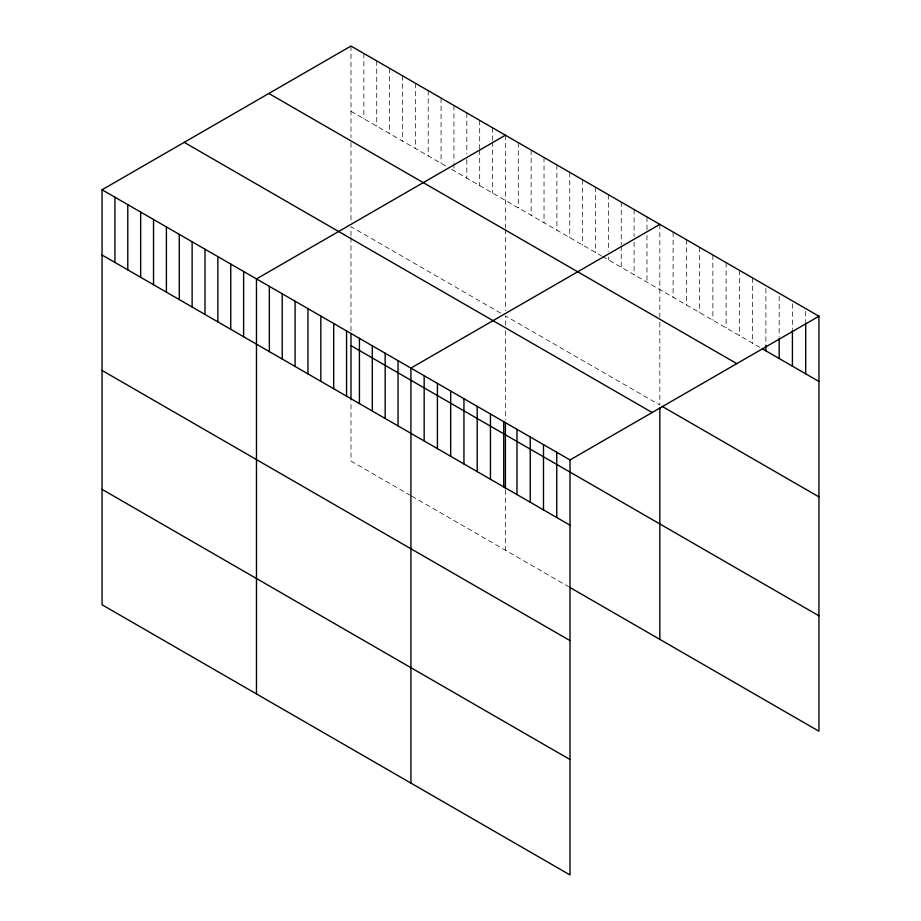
<?xml version="1.0" encoding="UTF-8"?>
<svg xmlns="http://www.w3.org/2000/svg" width="921" height="921" viewBox="0 0 921 921"><rect width="100%" height="100%" fill="white"/><g stroke="black" fill="none" stroke-linecap="round" stroke-linejoin="round"><path stroke-width="0.69" stroke-dasharray="4.61 3.45" d="M350.993 111.291L446.927 166.678M451.601 169.383L601.344 255.831M602.518 256.51L759.883 347.367M500.736 313.175L350.993 226.716L350.993 236.179M410.651 495.51L350.993 461.064L350.993 400.727M411.825 496.177L568.591 586.689M805.691 311.402L805.691 321.325M792.428 303.746L792.428 329.281M779.166 296.09L779.166 337.224M765.904 288.434L765.904 343.752M752.653 277.946L752.653 343.188M739.39 270.29L739.39 335.532M726.128 262.635L726.128 327.876M712.877 254.979L712.877 320.22M699.615 247.323L699.615 312.576M686.352 239.667L686.352 304.92M673.101 232.011L673.101 297.264M659.839 224.367L659.839 317.146M659.839 322.396L659.839 405.033L505.41 315.868L505.41 325.332M646.968 216.93L646.968 229.697M646.968 235.373L646.968 282.171M634.097 209.504L634.097 236.455M634.097 242.119L634.097 274.746M621.238 202.079L621.238 244.629M621.238 246.045L621.238 267.32M608.367 194.642L608.367 251.375M608.367 257.051L608.367 259.883M595.496 187.216L595.496 252.458M582.625 179.779L582.625 245.032M569.754 172.354L569.754 237.595M556.894 164.928L556.894 230.169M544.023 157.491L544.023 222.744M531.152 150.065L531.152 215.307M518.281 142.64L518.281 207.881M505.41 135.203L505.41 227.994M505.41 229.306L505.41 310.63M505.41 330.743L505.41 419.93M505.41 489.88L505.41 550.217M492.551 127.777L492.551 140.545M492.551 141.961L492.551 193.019M479.68 120.352L479.68 148.718M479.68 150.135L479.68 185.593M466.809 112.915L466.809 154.049M466.809 159.724L466.809 178.156M453.938 105.489L453.938 162.223M453.938 163.639L453.938 170.73M441.067 98.063L441.067 163.305M428.207 90.626L428.207 155.868M415.336 83.201L415.336 148.442M402.465 75.764L402.465 141.017M389.595 68.338L389.595 133.58M376.724 60.913L376.724 126.154M363.864 53.476L363.864 118.728M350.993 46.05L350.993 137.528M350.993 142.778L350.993 222.778M350.993 237.526L350.993 330.766"/><path stroke-width="1.38" d="M102.058 189.772L570.007 459.936L570.007 874.95L102.058 604.775L102.058 189.772L350.993 46.05L818.942 316.225L818.942 731.228L569.754 587.368M505.41 135.203L256.475 278.925L256.475 693.939M659.839 224.367L410.904 368.078L410.904 783.092M570.007 459.936L818.942 316.225M762.289 348.76L818.942 381.467M268.84 93.482L736.8 363.645M662.245 406.426L818.942 496.891M184.2 142.341L652.16 412.516M350.993 345.64L818.942 615.804M102.058 255.013L570.007 525.189M102.058 370.438L570.007 640.613M102.058 489.362L570.007 759.526M805.691 322.753L805.691 373.811M792.428 330.697L792.428 366.155M779.166 338.64L779.166 358.499M765.904 345.168L765.904 350.843M659.839 407.727L659.839 639.37M556.756 452.292L556.756 517.533M543.494 444.636L543.494 509.877M530.231 436.98L530.231 502.221M516.98 429.324L516.98 494.565M505.41 422.635L505.41 488.567M503.718 421.668L503.718 486.91M490.456 414.013L490.456 479.254M477.193 406.357L477.193 471.598M463.942 398.701L463.942 463.942M450.68 391.045L450.68 456.286M437.417 383.389L437.417 448.642M424.167 375.733L424.167 440.986M398.033 360.652L398.033 425.893M385.162 353.227L385.162 418.468M372.303 345.789L372.303 411.042M359.432 338.364L359.432 403.605M350.993 333.471L350.993 399.415M346.561 330.938L346.561 396.18M333.69 323.501L333.69 388.754M320.819 316.076L320.819 381.317M307.959 308.65L307.959 373.891M295.088 301.213L295.088 366.466M282.217 293.787L282.217 359.029M269.346 286.362L269.346 351.603M243.616 271.499L243.616 336.741M230.745 264.062L230.745 329.315M217.874 256.637L217.874 321.878M205.003 249.211L205.003 314.452M192.132 241.774L192.132 307.027M179.273 234.348L179.273 299.59M166.402 226.923L166.402 292.164M153.531 219.486L153.531 284.739M140.66 212.06L140.66 277.302M127.789 204.635L127.789 269.876M114.929 197.198L114.929 262.439"/></g></svg>
